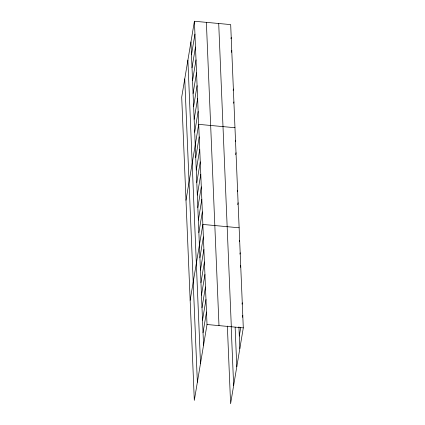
<?xml version="1.0" encoding="UTF-8"?>
<svg xmlns="http://www.w3.org/2000/svg" width="425" height="425" viewBox="0 0 425 425"><rect width="100%" height="100%" fill="white"/><g stroke="black" fill="none" stroke-linecap="round" stroke-linejoin="round"><path stroke-width="0.64" d="M194.406 21.25L181.703 97.134L194.315 400.398L207.018 324.509L194.406 21.25L230.685 24.602L243.297 327.866L230.594 403.75L227.364 326.06M191.478 54.841L194.942 34.138M192.01 67.729L195.479 47.026M192.546 80.617L196.01 59.914M193.083 93.505L196.547 72.802M193.619 106.393L197.083 85.691M194.156 119.282L197.62 98.584M194.692 132.17L198.156 111.472M185.996 200.244L198.693 124.36L234.972 127.713M195.75 157.569L199.213 136.866M196.27 170.08L199.734 149.377M196.791 182.585L200.255 161.888M197.312 195.096L200.775 174.399M197.827 207.607L201.296 186.904M198.347 220.118L201.811 199.415M231.003 38.787L231.216 37.496M198.868 232.624L202.332 211.926M231.428 52.323L231.752 50.384M190.156 300.321L202.852 224.437L239.132 227.789M199.909 257.646L203.373 236.943M200.43 270.157L203.894 249.454M200.951 282.662L204.414 261.965M233.144 90.339L233.362 89.048M201.471 295.173L204.935 274.476M233.681 103.227L233.899 101.936M201.992 307.684L205.456 286.981M202.512 320.195L205.976 299.492M203.033 332.701L206.497 312.003M235.275 141.514L235.492 140.223M235.684 154.673L236.013 152.734M237.357 191.553L237.57 190.262M237.766 204.712L238.09 202.773M239.434 241.591L239.652 240.3M239.955 254.102L240.173 252.806M240.369 267.261L240.693 265.317M242.038 304.141L242.255 302.844M239.312 336.058L240.72 327.648M242.452 317.294L242.776 315.355M207.018 324.509L243.297 327.866M238.924 326.841L239.833 348.564M235.142 327.271L236.783 366.775M218.71 23.497L231.322 326.761M231.179 326.283L233.644 385.539M206.375 22.355L218.987 325.619M190.942 41.953L203.554 345.212M187.893 60.159L200.504 363.423M184.753 78.922L197.365 382.187"/></g></svg>
